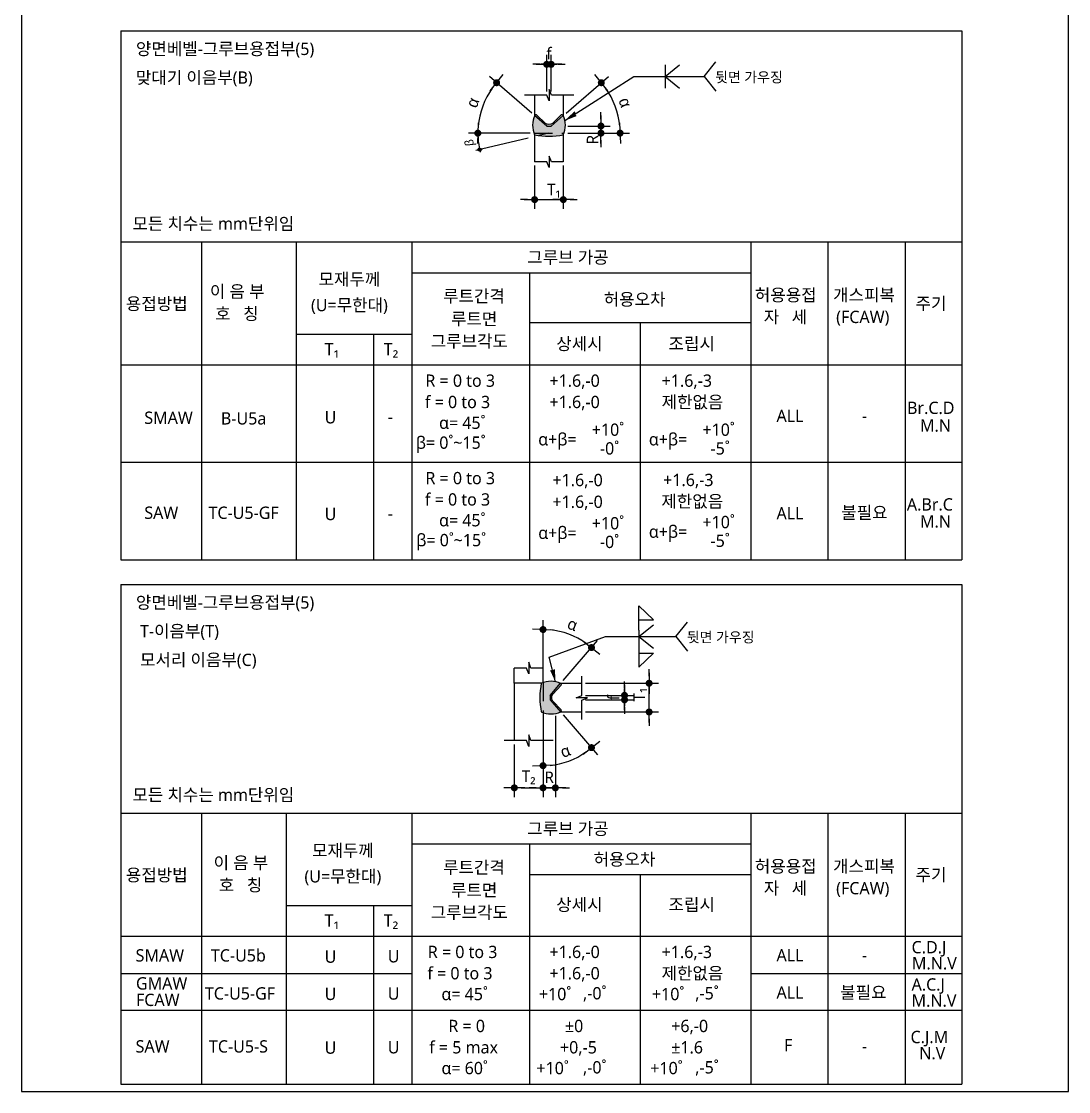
# Model space of a CAD drawing. Header units: millimetres. Extents: x 4573 to 501064, y -176100 to -4304.
# Drawn here: x 280077 to 302526, y -169460 to -146511 of the extents above; entities that cross this region are included whole.
import ezdxf

# ---------------------------------------------------------------- set-up
doc = ezdxf.new("R2010")
doc.units = ezdxf.units.MM
doc.header["$LTSCALE"] = 800
doc.linetypes.add('HIDDEN', pattern=[0.375, 0.25, -0.125])
doc.linetypes.add('HIDDENX2', pattern=[0.75, 0.5, -0.25])
doc.layers.get('Defpoints').update_dxf_attribs({"color": 147})
for name, color, linetype in [('4', 4, 'Continuous'), ('AA-XXXX-DIMS', 7, 'Continuous'), ('DIM', 7, 'Continuous'), ('HAT', 9, 'Continuous'), ('HID', 7, 'HIDDENX2'), ('T1', 4, 'Continuous'), ('TEX', 3, 'Continuous'), ('TEXT', 3, 'Continuous'), ('WAL', 7, 'Continuous')]:
    doc.layers.add(name, color=color, linetype=linetype)
doc.styles.add('XR-SHEET-맑은고딕', font='malgun.ttf')
doc.dimstyles.new('SKIT(내부)', dxfattribs={"dimscale": 100, "dimtxt": 2.5, "dimasz": 1.5, "dimexe": 2, "dimexo": 0.8, "dimgap": 1, "dimtad": 1, "dimdec": 0, "dimzin": 0, "dimdsep": 46, "dimtxsty": 'XR-SHEET-맑은고딕', "dimblk1": 'DOTK', "dimblk2": 'DOTK', "dimsah": 1, "dimcen": 1.8, "dimclrt": 3, "dimadec": 0, "dimazin": 0, "dimtfac": 1, "dimtdec": 0, "dimtix": 1, "dimtmove": 2, "dimatfit": 3, "dimldrblk": 'DOTK', "dimfxl": 2, "dimtolj": 1, "dimtzin": 0, "dimarcsym": 0})

# ---------------------------------------------------------------- blocks, each defined once
blk = doc.blocks.new('DOTK')
at = {"layer": 'AA-XXXX-DIMS'}
blk.add_line((-1.5, 0), (1.5, 0), dxfattribs=at)
at = {"layer": 'AA-XXXX-DIMS', "const_width": 0.5}
blk.add_lwpolyline([(-0.25, 0, 1), (0.25, 0, 1)], format="xyb", close=True, dxfattribs=at)
blk = doc.blocks.new('*D597')
at = {"layer": 'Defpoints', "color": 0, "transparency": 16777216}
for p in [(291433.894457089, -147430.8019696896), (291338.7376719207, -148093.1108507196), (291433.894457089, -148093.1108507196)]:
    blk.add_point(p, dxfattribs=at)
at = {"layer": 'DIM', "color": 0, "lineweight": -2, "transparency": 16777216}
for p, q in [((291338.7376719207, -148013.1108507196), (291338.7376719207, -147230.8019696896)), ((291433.894457089, -148013.1108507196), (291433.894457089, -147230.8019696896)), ((291188.7376719207, -147430.8019696896), (291038.7376719207, -147430.8019696896)), ((291338.7376719207, -147430.8019696896), (291433.894457089, -147430.8019696896)), ((291583.894457089, -147430.8019696896), (291733.894457089, -147430.8019696896))]:
    blk.add_line(p, q, dxfattribs=at)
at = {"layer": 'DIM', "color": 0, "lineweight": -2, "transparency": 16777216, "xscale": 150, "yscale": 150, "zscale": 150}
blk.add_blockref('DOTK', (291338.7376719207, -147430.8019696896), dxfattribs=at)
at = {"layer": 'DIM', "color": 0, "lineweight": -2, "transparency": 16777216, "xscale": 150, "yscale": 150, "zscale": 150, "rotation": 180}
blk.add_blockref('DOTK', (291433.894457089, -147430.8019696896), dxfattribs=at)
at = {"layer": 'DIM', "color": 3, "transparency": 16777216, "insert": (291386.3160645048, -147196.800610994), "char_height": 250, "attachment_point": 5, "style": 'XR-SHEET-맑은고딕'}
blk.add_mtext('\\A1;f', dxfattribs=at)
blk = doc.blocks.new('*D598')
at = {"layer": 'Defpoints', "color": 0, "transparency": 16777216}
for p in [(291078.6070108836, -149520.9803894431), (291694.0251181262, -149520.9803894431), (291694.0251181262, -150331.8548806985)]:
    blk.add_point(p, dxfattribs=at)
at = {"layer": 'DIM', "color": 0, "lineweight": -2, "transparency": 16777216}
for p, q in [((291078.6070108836, -149600.9803894431), (291078.6070108836, -150531.8548806985)), ((291694.0251181262, -149600.9803894431), (291694.0251181262, -150531.8548806985)), ((290928.6070108836, -150331.8548806985), (290778.6070108836, -150331.8548806985)), ((291078.6070108836, -150331.8548806985), (291694.0251181262, -150331.8548806985)), ((291844.0251181262, -150331.8548806985), (291994.0251181262, -150331.8548806985))]:
    blk.add_line(p, q, dxfattribs=at)
at = {"layer": 'DIM', "color": 0, "lineweight": -2, "transparency": 16777216, "xscale": 150, "yscale": 150, "zscale": 150}
blk.add_blockref('DOTK', (291078.6070108836, -150331.8548806985), dxfattribs=at)
at = {"layer": 'DIM', "color": 0, "lineweight": -2, "transparency": 16777216, "xscale": 150, "yscale": 150, "zscale": 150, "rotation": 180}
blk.add_blockref('DOTK', (291694.0251181262, -150331.8548806985), dxfattribs=at)
at = {"layer": 'DIM', "color": 3, "transparency": 16777216, "insert": (291492.2276660303, -150140.2271141789), "char_height": 250, "attachment_point": 5, "style": 'XR-SHEET-맑은고딕'}
blk.add_mtext('\\A1;T₁', dxfattribs=at)
blk = doc.blocks.new('*D599')
at = {"layer": 'Defpoints', "color": 0, "transparency": 16777216}
for p in [(291708.8842162441, -148755.4197317497), (291708.8842162441, -148906.9777137177), (292501.1785948289, -148755.4197317497)]:
    blk.add_point(p, dxfattribs=at)
at = {"layer": 'DIM', "color": 0, "lineweight": -2, "transparency": 16777216}
for p, q in [((292501.1785948289, -148605.4197317497), (292501.1785948289, -148455.4197317497)), ((291788.8842162441, -148755.4197317497), (292701.1785948289, -148755.4197317497)), ((291788.8842162441, -148906.9777137177), (292701.1785948289, -148906.9777137177)), ((292501.1785948289, -148906.9777137177), (292501.1785948289, -148755.4197317497)), ((292501.1785948289, -149056.9777137177), (292501.1785948289, -149206.9777137177))]:
    blk.add_line(p, q, dxfattribs=at)
at = {"layer": 'DIM', "color": 0, "lineweight": -2, "transparency": 16777216, "xscale": 150, "yscale": 150, "zscale": 150}
for p, rotation in [((292501.1785948289, -148755.4197317497), 270), ((292501.1785948289, -148906.9777137177), 90)]:
    blk.add_blockref('DOTK', p, dxfattribs=dict(at, rotation=rotation))
at = {"layer": 'DIM', "color": 3, "transparency": 16777216, "insert": (292320.823751575, -149046.1867547692), "char_height": 250, "attachment_point": 5, "rotation": 90, "style": 'XR-SHEET-맑은고딕'}
blk.add_mtext('\\A1;R', dxfattribs=at)
blk = doc.blocks.new('*D600')
at = {"layer": 'Defpoints', "color": 0, "transparency": 16777216}
for p in [(291694.0251181262, -148530.457518091), (292864.7004510715, -148517.9033793377), (291063.7795893583, -148906.9777137176), (291433.8944570891, -148755.4197317496), (291712.0157605849, -148906.9777137176)]:
    blk.add_point(p, dxfattribs=at)
at = {"layer": 'DIM', "color": 0, "lineweight": -2, "transparency": 16777216}
for p, q in [((291754.5359737149, -148478.1274468516), (292659.8574605336, -147695.2011861198)), ((291792.0157605849, -148906.9777137176), (293111.1560577112, -148906.9777137177))]:
    blk.add_line(p, q, dxfattribs=at)
blk.add_arc((291258.6433453865, -148906.9777137176), 1652.512712324682, 5.202574298293417, 35.65082923150388, dxfattribs=at)
at = {"layer": 'DIM', "color": 0, "lineweight": -2, "transparency": 16777216, "xscale": 150, "yscale": 150, "zscale": 150}
for p, rotation in [((292508.5803215617, -147826.0263642182), 128.2521163806515), ((292911.1560577112, -148906.9777137177), 272.6012871491458)]:
    blk.add_blockref('DOTK', p, dxfattribs=dict(at, rotation=rotation))
at = {"layer": 'DIM', "color": 3, "transparency": 16777216, "insert": (293020.7995890606, -148250.7027136115), "char_height": 250, "attachment_point": 5, "rotation": 290.42670176489963, "style": 'XR-SHEET-맑은고딕'}
blk.add_mtext('\\A1;{\\fSymbol|b0|i0|c2|p18;a}', dxfattribs=at)
blk = doc.blocks.new('*D601')
at = {"layer": 'Defpoints', "color": 0, "transparency": 16777216}
for p in [(290044.6865683138, -148150.7044400423), (291078.6070108837, -148530.457518091), (291060.616368425, -148906.9777137176), (291338.7376719207, -148755.4197317497), (291708.8525396516, -148906.9777137176)]:
    blk.add_point(p, dxfattribs=at)
at = {"layer": 'DIM', "color": 0, "lineweight": -2, "transparency": 16777216}
for p, q in [((291018.096155295, -148478.1274468516), (290112.7746684775, -147695.2011861208)), ((290980.616368425, -148906.9777137176), (289661.4760713003, -148906.9777137176))]:
    blk.add_line(p, q, dxfattribs=at)
blk.add_arc((291513.9887836233, -148906.9777137176), 1652.512712322986, 144.3491707685011, 174.797425701699, dxfattribs=at)
at = {"layer": 'DIM', "color": 0, "lineweight": -2, "transparency": 16777216, "xscale": 150, "yscale": 150, "zscale": 150}
for p, rotation in [((290264.0518074494, -147826.0263642193), 51.74788361935074), ((289861.4760713003, -148906.9777137176), 267.3987128508494)]:
    blk.add_blockref('DOTK', p, dxfattribs=dict(at, rotation=rotation))
at = {"layer": 'DIM', "color": 3, "transparency": 16777216, "insert": (289751.8325399508, -148250.7027136121), "char_height": 250, "attachment_point": 5, "rotation": 69.57329823510037, "style": 'XR-SHEET-맑은고딕'}
blk.add_mtext('\\A1;{\\fSymbol|b0|i0|c2|p18;a}', dxfattribs=at)
blk = doc.blocks.new('DDD')
at = {"layer": 'DIM', "color": 7}
for p, q in [((-0.999999999998181, 0), (0.999999999998181, 0)), ((0, -1), (0, 1))]:
    blk.add_line(p, q, dxfattribs=at)
for radius in [0.6, 0.3]:
    blk.add_circle((0, 0), radius, dxfattribs=at)
blk = doc.blocks.new('*D602')
at = {"layer": 'Defpoints', "color": 0, "transparency": 16777216}
for p in [(290643.8529969759, -161934.4596023899), (291259.2711042184, -161934.4596023899), (291259.2711042184, -162946.1335911174)]:
    blk.add_point(p, dxfattribs=at)
at = {"layer": 'DIM', "color": 0, "lineweight": -2, "transparency": 16777216}
for p, q in [((290643.8529969759, -162014.4596023899), (290643.8529969759, -163146.1335911174)), ((291259.2711042184, -162014.4596023899), (291259.2711042184, -163146.1335911174)), ((290793.8529969759, -162946.1335911174), (291109.2711042184, -162946.1335911174))]:
    blk.add_line(p, q, dxfattribs=at)
at = {"layer": 'DIM', "color": 0, "lineweight": -2, "transparency": 16777216, "xscale": 150, "yscale": 150, "zscale": 150, "rotation": 180}
blk.add_blockref('DOTK', (290643.8529969759, -162946.1335911174), dxfattribs=at)
at = {"layer": 'DIM', "color": 0, "lineweight": -2, "transparency": 16777216, "xscale": 150, "yscale": 150, "zscale": 150}
blk.add_blockref('DOTK', (291259.2711042184, -162946.1335911174), dxfattribs=at)
at = {"layer": 'DIM', "color": 3, "transparency": 16777216, "insert": (290951.5620505972, -162721.1335911174), "char_height": 250, "attachment_point": 5, "style": 'XR-SHEET-맑은고딕'}
blk.add_mtext('\\A1;T₂', dxfattribs=at)
blk = doc.blocks.new('*D603')
at = {"layer": 'Defpoints', "color": 0, "transparency": 16777216}
for p in [(291524.092232284, -161319.0414951474), (291259.2711042184, -161934.4596023899), (291524.092232284, -162946.1335911174)]:
    blk.add_point(p, dxfattribs=at)
at = {"layer": 'DIM', "color": 0, "lineweight": -2, "transparency": 16777216}
for p, q in [((291524.092232284, -161399.0414951474), (291524.092232284, -163146.1335911174)), ((291259.2711042184, -162014.4596023899), (291259.2711042184, -163146.1335911174)), ((291109.2711042184, -162946.1335911174), (290959.2711042184, -162946.1335911174)), ((291259.2711042184, -162946.1335911174), (291524.092232284, -162946.1335911174)), ((291674.092232284, -162946.1335911174), (291824.092232284, -162946.1335911174))]:
    blk.add_line(p, q, dxfattribs=at)
at = {"layer": 'DIM', "color": 0, "lineweight": -2, "transparency": 16777216, "xscale": 150, "yscale": 150, "zscale": 150}
blk.add_blockref('DOTK', (291259.2711042184, -162946.1335911174), dxfattribs=at)
at = {"layer": 'DIM', "color": 0, "lineweight": -2, "transparency": 16777216, "xscale": 150, "yscale": 150, "zscale": 150, "rotation": 180}
blk.add_blockref('DOTK', (291524.092232284, -162946.1335911174), dxfattribs=at)
at = {"layer": 'DIM', "color": 3, "transparency": 16777216, "insert": (291391.6816682512, -162721.1335911174), "char_height": 250, "attachment_point": 5, "style": 'XR-SHEET-맑은고딕'}
blk.add_mtext('\\A1;R', dxfattribs=at)
blk = doc.blocks.new('*D604')
at = {"layer": 'Defpoints', "color": 0, "transparency": 16777216}
for p in [(292090.588911526, -160963.7540489419), (292090.588911526, -161058.9108341104), (293006.1442233006, -161058.9108341104)]:
    blk.add_point(p, dxfattribs=at)
at = {"layer": 'DIM', "color": 0, "lineweight": -2, "transparency": 16777216}
for p, q in [((293006.1442233006, -160813.7540489419), (293006.1442233006, -160663.7540489419)), ((292170.588911526, -160963.7540489419), (293206.1442233006, -160963.7540489419)), ((292170.588911526, -161058.9108341104), (293206.1442233006, -161058.9108341104)), ((293006.1442233006, -160963.7540489419), (293006.1442233006, -161058.9108341104)), ((293006.1442233006, -161208.9108341104), (293006.1442233006, -161358.9108341104))]:
    blk.add_line(p, q, dxfattribs=at)
at = {"layer": 'DIM', "color": 0, "lineweight": -2, "transparency": 16777216, "xscale": 150, "yscale": 150, "zscale": 150}
for p, rotation in [((293006.1442233006, -160963.7540489419), 270), ((293006.1442233006, -161058.9108341104), 90)]:
    blk.add_blockref('DOTK', p, dxfattribs=dict(at, rotation=rotation))
at = {"layer": 'DIM', "color": 3, "transparency": 16777216, "insert": (292772.1428646048, -161011.3324415262), "char_height": 250, "attachment_point": 5, "rotation": 90, "style": 'XR-SHEET-맑은고딕'}
blk.add_mtext('\\A1;f', dxfattribs=at)
blk = doc.blocks.new('*D605')
at = {"layer": 'Defpoints', "color": 0, "transparency": 16777216}
for p in [(292090.588911526, -160703.6233879049), (293533.6454580798, -160703.6233879049), (292090.588911526, -161319.0414951475)]:
    blk.add_point(p, dxfattribs=at)
at = {"layer": 'DIM', "color": 0, "lineweight": -2, "transparency": 16777216}
for p, q in [((293533.6454580798, -160553.6233879049), (293533.6454580798, -160403.6233879049)), ((292170.588911526, -160703.6233879049), (293733.6454580798, -160703.6233879049)), ((293533.6454580798, -161319.0414951475), (293533.6454580798, -160703.6233879049)), ((292170.588911526, -161319.0414951475), (293733.6454580798, -161319.0414951475)), ((293533.6454580798, -161469.0414951475), (293533.6454580798, -161619.0414951475))]:
    blk.add_line(p, q, dxfattribs=at)
at = {"layer": 'DIM', "color": 0, "lineweight": -2, "transparency": 16777216, "xscale": 150, "yscale": 150, "zscale": 150}
for p, rotation in [((293533.6454580798, -160703.6233879049), 270), ((293533.6454580798, -161319.0414951475), 90)]:
    blk.add_blockref('DOTK', p, dxfattribs=dict(at, rotation=rotation))
at = {"layer": 'DIM', "color": 3, "transparency": 16777216, "insert": (293342.017691559, -160946.960201892), "char_height": 250, "attachment_point": 5, "rotation": 90, "style": 'XR-SHEET-맑은고딕'}
blk.add_mtext('\\A1;T₁', dxfattribs=at)
blk = doc.blocks.new('*D606')
at = {"layer": 'Defpoints', "color": 0, "transparency": 16777216}
for p in [(291259.2711042184, -160688.7959663794), (291410.8290861864, -161058.9108341103), (291635.7912998451, -161319.0414951474), (291259.2711042184, -161337.032137606), (291632.976565543, -162426.2757691588)]:
    blk.add_point(p, dxfattribs=at)
at = {"layer": 'DIM', "color": 0, "lineweight": -2, "transparency": 16777216}
for p, q in [((291259.2711042184, -161417.032137606), (291259.2711042184, -162670.8963271764)), ((291688.1213710845, -161379.5523507361), (292428.3488398336, -162235.4999235831))]:
    blk.add_line(p, q, dxfattribs=at)
blk.add_arc((291259.2711042184, -160883.6597224078), 1587.236604768631, 275.4166897933177, 305.4367137364966, dxfattribs=at)
at = {"layer": 'DIM', "color": 0, "lineweight": -2, "transparency": 16777216, "xscale": 150, "yscale": 150, "zscale": 150}
for p, rotation in [((292297.5236617351, -162084.2227846113), 38.14505863315514), ((291259.2711042184, -162470.8963271764), 182.7083448966593)]:
    blk.add_blockref('DOTK', p, dxfattribs=dict(at, rotation=rotation))
at = {"layer": 'DIM', "color": 3, "transparency": 16777216, "insert": (291733.9627542266, -162158.2486595856), "char_height": 250, "attachment_point": 5, "rotation": 20.426701764906568, "style": 'XR-SHEET-맑은고딕'}
blk.add_mtext('\\A1;α', dxfattribs=at)
blk = doc.blocks.new('*D607')
at = {"layer": 'Defpoints', "color": 0, "transparency": 16777216}
for p in [(291985.6707344511, -159727.7420325511), (291259.2711042184, -160685.6327454462), (291635.7912998451, -160703.6233879048), (291410.8290861864, -160963.7540489418), (291259.2711042184, -161333.8689166728)]:
    blk.add_point(p, dxfattribs=at)
at = {"layer": 'DIM', "color": 0, "lineweight": -2, "transparency": 16777216}
for p, q in [((291259.2711042184, -160605.6327454462), (291259.2711042184, -159351.7685558757)), ((291688.1213710845, -160643.1125323161), (292428.3488398338, -159787.1649594691))]:
    blk.add_line(p, q, dxfattribs=at)
blk.add_arc((291259.2711042184, -161139.0051606444), 1587.236604768681, 54.56328626350175, 84.58331020668268, dxfattribs=at)
at = {"layer": 'DIM', "color": 0, "lineweight": -2, "transparency": 16777216, "xscale": 150, "yscale": 150, "zscale": 150}
for p, rotation in [((291259.2711042184, -159551.7685558757), 177.2916551033411), ((292297.5236617352, -159938.4420984409), 321.8549413668434)]:
    blk.add_blockref('DOTK', p, dxfattribs=dict(at, rotation=rotation))
at = {"layer": 'DIM', "color": 3, "transparency": 16777216, "insert": (291892.4985856047, -159438.7335369958), "char_height": 250, "attachment_point": 5, "rotation": 339.5732982350906, "style": 'XR-SHEET-맑은고딕'}
blk.add_mtext('\\A1;α', dxfattribs=at)

msp = doc.modelspace()

# ---------------------------------------------------------------- hatches: boundary and pattern name
at = {"layer": 'HAT'}
h = msp.add_hatch(color=252, dxfattribs=at)
edge = h.paths.add_edge_path()
edge.add_arc((291548.5649848809, -148738.6137258344), 513.1893530930678, 155.4853478057235, 203.686196896202)
edge.add_arc((291386.3160645046, -147374.161893837), 1600.472745915799, 258.9152163942442, 281.084783605777)
edge.add_arc((291225.7014323618, -148738.8499068402), 511.5980473826186, 336.2644975152575, 384.7687430183494)
edge.add_arc((291665.7212201176, -148540.5705736313), 29.30562415444897, 33.22678598014469, 120.3677884458856)
edge.add_line((291650.90579755, -148515.2857390219), (291459.1607924451, -148700.1779883127))
edge.add_arc((291385.0836791538, -148573.7538155316), 146.5281207719831, 239.6322113487525, 300.3677886513491, ccw=False)
edge.add_line((291311.0065658628, -148700.1779883128), (291121.0453417473, -148516.3309276926))
edge.add_arc((291106.2299189978, -148541.6157621953), 29.30562415441708, 59.63221114177702, 147.0544857087317)
h = msp.add_hatch(color=252, dxfattribs=at)
edge = h.paths.add_edge_path()
edge.add_line((291650.9630789142, -161275.9221745713), (291466.0708296233, -161084.1771694662))
edge.add_arc((291592.4950024045, -161010.1000561751), 146.5281207719598, 149.6322113487017, 210.3677886512885, ccw=False)
edge.add_line((291466.0708296233, -160936.022942884), (291649.9178902435, -160746.0617187685))
edge.add_arc((291624.6330557409, -160731.2462960189), 29.30562415427681, 329.6322111416823, 417.0544857086415)
edge.add_arc((291427.6350921017, -161173.5813619019), 513.1893530928681, 65.48534780570974, 113.6861968961894)
edge.add_arc((292792.0869240993, -161011.3324415261), 1600.472745915826, 168.9152163942339, 191.0847836057662)
edge.add_arc((291427.3989110958, -160850.7178093832), 511.5980473824535, 246.2644975152671, 294.7687430183576)
edge.add_arc((291625.6782443048, -161290.7375971388), 29.30562415435244, 303.2267859800643, 390.367788445718)
at = {"layer": 'T1'}
h = msp.add_hatch(color=7, dxfattribs=at)
h.paths.add_polyline_path([(291727.2883835112, -148638.136985513), (291949.7661696844, -148495.6260723168), (291920.656831569, -148450.1826676286)])
h.paths.add_polyline_path([(291727.2883835112, -148638.136985513), (291978.8755077997, -148541.0694770051), (291949.7661696844, -148495.6260723168)])
h = msp.add_hatch(color=7, dxfattribs=at)
h.paths.add_polyline_path([(291526.2789970009, -160672.5834632209), (291462.2903076569, -160416.2415560802), (291409.9298036032, -160429.3119122508)])
h.paths.add_polyline_path([(291526.2789970009, -160672.583463221), (291514.6508117105, -160403.1711999097), (291462.2903076569, -160416.2415560803)])

# ---------------------------------------------------------------- linework, layer by layer
for points in [[(291081.6369874791, -148525.678154897, 0.2134726966715818), (291078.6070108836, -148944.7758339059, 0.0970358378978612), (291694.0251181262, -148944.7758339058, 0.2148572324388413), (291690.2356160334, -148524.5124292813, 0.399672887332111), (291650.90579755, -148515.2857390219), (291459.1607924451, -148700.1779883127, -0.2713921628091787), (291311.0065658628, -148700.1779883128), (291121.0453417473, -148516.3309276926, 0.4010969115462637)], [(291650.9630789142, -161275.9221745713), (291466.0708296233, -161084.1771694662, -0.2713921628091787), (291466.0708296233, -160936.022942884), (291649.9178902435, -160746.0617187685, 0.4010969115462639), (291640.5706630391, -160706.6533645004, 0.2134726966715818), (291221.4729840304, -160703.6233879048, 0.0970358378978612), (291221.4729840304, -161319.0414951474, 0.2148572324388413), (291641.7363886547, -161315.2519930546, 0.3996728873321108)]]:
    msp.add_lwpolyline(points, format="xyb", close=True)
at = {"layer": '4'}
for p, q in [((282209.6306138654, -146715.9229482575), (300236.7720579501, -146715.9229482575)), ((282209.6306138654, -146715.9229482575), (282209.6306138654, -158054.7005024871)), ((300236.7720579501, -146715.9229482575), (300236.7720579501, -158054.700502487)), ((282209.6306138654, -151240.227555285), (300236.7720579501, -151240.227555285)), ((283937.6889070494, -151240.227555285), (283937.6889070494, -158054.700502487)), ((285966.2304713117, -151240.227555285), (285966.2304713117, -158054.700502487)), ((288449.7405644961, -151240.227555285), (288449.7405644961, -158054.7005024871)), ((295714.0574633812, -151240.227555285), (295714.0574633812, -158054.7005024871)), ((297362.1125860786, -151240.227555285), (297362.1125860786, -158054.700502487)), ((299019.0011370783, -151240.227555285), (299019.0011370783, -158054.700502487)), ((288449.7405644961, -151898.8495136367), (295714.0574633812, -151898.8495136367)), ((290971.1216975399, -151898.8495136367), (290971.1216975399, -158054.7005024871)), ((290971.1216975399, -152969.7861801613), (295714.0574633812, -152969.7861801613)), ((293342.5895804606, -152969.7861801613), (293342.5895804606, -158054.700502487)), ((285966.2304713117, -153216.0934303403), (288449.7405644961, -153216.0934303403)), ((287623.5935047178, -153216.0934303403), (287623.5935047178, -158054.7005024871)), ((282209.6306138654, -153874.715388692), (300236.7720579501, -153874.715388692)), ((282209.6306138654, -155964.7079455896), (300236.7720579501, -155964.7079455896)), ((282209.6306138654, -158054.7005024871), (300236.7720579501, -158054.700502487)), ((282209.6306138654, -158587.4368348905), (300236.7720579501, -158587.4368348905)), ((282209.6306138654, -158587.4368348905), (282209.6306138654, -169301.6691275635)), ((300236.7720579501, -158587.4368348905), (300236.7720579501, -169301.6691275635)), ((282209.6306138654, -163490.8105930879), (300236.7720579501, -163490.8105930879)), ((283937.6889070494, -163490.8105930879), (283937.6889070494, -169301.6691275635)), ((285753.179340827, -163490.8105930879), (285753.179340827, -169301.6691275635)), ((288449.7405644961, -163490.8105930879), (288449.7405644961, -169301.6691275635)), ((295714.0574633812, -163490.8105930879), (295714.0574633811, -169301.6691275635)), ((297362.1125860785, -163490.8105930879), (297362.1125860785, -169301.6691275635)), ((299019.0011370783, -163490.8105930879), (299019.0011370783, -169301.6691275635)), ((288449.7405644961, -164149.4325514396), (295714.0574633812, -164149.4325514396)), ((290971.1216975399, -164149.4325514396), (290971.1216975399, -169301.6691275635)), ((290971.1216975399, -164808.0545097914), (295714.0574633812, -164808.0545097914)), ((293342.5895804606, -164808.0545097914), (293342.5895804606, -169301.6691275635)), ((285753.179340827, -165466.6764681431), (288449.7405644961, -165466.6764681431)), ((287623.5935047178, -165466.6764681431), (287623.5935047178, -169301.6691275635)), ((282209.6306138654, -166125.2984264949), (300236.7720579501, -166125.2984264949)), ((282209.6306138654, -166924.5229422051), (288449.7405644961, -166924.5229422051)), ((295714.0574633812, -166924.5229422051), (300236.7720579501, -166924.5229422051)), ((282209.6306138654, -167713.4837770291), (300236.7720579501, -167713.4837770291)), ((282209.6306138654, -169301.6691275635), (300236.7720579501, -169301.6691275635))]:
    msp.add_line(p, q, dxfattribs=at)
at = {"layer": 'DIM'}
for p, q in [((290884.7826234985, -148906.9777137176), (289773.0429988677, -148906.9777137176)), ((290938.8420085072, -149013.5280368035), (289816.9189207, -149280.667067454))]:
    msp.add_line(p, q, dxfattribs=at)
for points in [[(291919.0894002568, -148093.1108507196), (291441.041406238, -148093.1108507196), (291391.5881654775, -147969.4777488182), (291391.5881654775, -148216.7439526211), (291342.1349247169, -148093.1108507196), (290864.0869306981, -148093.1108507196)], [(291694.0251181262, -149520.9803894431), (291441.041406238, -149520.9803894431), (291391.5881654775, -149397.3472875417), (291391.5881654775, -149644.6134913445), (291342.1349247169, -149520.9803894431), (291078.6070108836, -149520.9803894431)], [(292090.5889115259, -161483.9540209943), (292090.5889115259, -161066.0577832593), (292214.2220134273, -161016.6045424987), (291966.9558096245, -161016.6045424987), (292090.5889115259, -160967.1513017382), (292090.5889115259, -160549.2550640031)], [(291479.0632853765, -161934.4596023899), (291001.0152913578, -161934.4596023899), (290951.5620505972, -161810.8265004884), (290951.5620505972, -162058.0927042913), (290902.1088098366, -161934.4596023899), (290424.0608158179, -161934.4596023899)]]:
    msp.add_lwpolyline(points, dxfattribs=at)
msp.add_arc((291386.3290986276, -148906.9777137176), 1525.36922729668, 181.9814940593156, 191.411703784884, dxfattribs=at)
at = {"layer": 'HID'}
for p, q in [((291338.7376719207, -148755.4197317497), (291078.6070108836, -148530.457518091)), ((291433.8944570891, -148755.4197317497), (291694.0251181262, -148530.457518091)), ((291063.7795893581, -148906.9777137176), (291712.0157605849, -148906.9777137176)), ((291386.3290986276, -148906.9777137176), (291166.1107636141, -148959.4134940187)), ((291338.7376719207, -148755.4197317497), (291433.894457089, -148755.4197317497)), ((290643.8529969759, -160703.6233879048), (290643.8529969759, -160377.0030085545)), ((291259.2711042184, -160703.6233879048), (291259.2711042184, -160377.0030085545)), ((291259.2711042184, -160688.7959663794), (291259.2711042184, -161337.032137606)), ((291410.8290861864, -160963.7540489418), (291635.7912998451, -160703.6233879048)), ((291410.8290861864, -160963.7540489418), (291410.8290861864, -161058.9108341104)), ((291410.8290861864, -161058.9108341104), (291635.7912998451, -161319.0414951474))]:
    msp.add_line(p, q, dxfattribs=at)
msp.add_lwpolyline([(291259.2711042184, -160377.0030085545), (291001.0152913578, -160377.0030085545), (290951.5620505972, -160253.3699066531), (290951.5620505972, -160500.6361104559), (290902.1088098366, -160377.0030085545), (290643.8529969759, -160377.0030085545)], dxfattribs=at)
at = {"layer": 'T1', "color": 7}
for p, q in [((293873.9224078491, -147443.9825410036), (293873.9224078491, -147942.4141528328)), ((293873.9224078491, -147693.1983469181), (294186.5377706428, -147443.9825410036)), ((294712.5998926928, -147693.1983469181), (294961.8156986072, -147380.5829841244)), ((291727.2883835112, -148638.136985513), (293202.4586120157, -147693.1983469181)), ((293202.4586120157, -147693.1983469181), (293873.9224078491, -147693.1983469181)), ((293873.9224078491, -147693.1983469181), (294186.5377706428, -147942.4141528328)), ((293873.9224078491, -147693.1983469181), (294712.5998926928, -147693.1983469181)), ((294712.5998926928, -147693.1983469181), (294961.8156986072, -148005.8137097119)), ((291920.656831569, -148450.1826676286), (291949.7661696844, -148495.6260723168)), ((293311.8538397779, -159044.5164791998), (293630.1282673534, -159344.709300507)), ((293311.8538397779, -159564.3357806387), (293311.8538397779, -159044.5164791998)), ((293311.8538397779, -159344.709300507), (293630.1282673534, -159344.709300507)), ((293311.8538397779, -159702.9171928472), (293624.4692025717, -159453.7013869327)), ((294107.5702070852, -159702.9171928472), (294356.7860129998, -159390.3018300535)), ((291392.4419317003, -160145.1954642467), (292597.4289264084, -159702.9171928472)), ((292597.4289264084, -159702.9171928472), (293084.0083792118, -159702.9171928472)), ((293084.0083792118, -159702.9171928472), (294107.5702070852, -159702.9171928472)), ((293311.8538397779, -159564.3357806387), (293311.8538397779, -159841.4986050556)), ((293311.8538397779, -159702.9171928472), (293624.4692025717, -159952.1329987617)), ((294107.5702070852, -159702.9171928472), (294356.7860129998, -160015.5325556409)), ((293311.8538397779, -159841.4986050556), (293311.8538397779, -160361.3179064945)), ((291526.2789970008, -160672.5834632208), (291392.4419317003, -160145.1954642467)), ((293311.8538397779, -160061.1250851874), (293630.1282673534, -160061.1250851874)), ((293311.8538397779, -160361.3179064945), (293630.1282673534, -160061.1250851874))]:
    msp.add_line(p, q, dxfattribs=at)
at = {"layer": 'TEX'}
msp.add_lwpolyline([(302525.9081276408, -169460.2689256234), (302525.9031418303, -124681.4674883278), (280076.7130647621, -124681.4674883278), (280076.6995427817, -169460.2689256234)], close=True, dxfattribs=at)
at = {"layer": 'WAL'}
for p, q in [((291078.6070108836, -148093.1108507196), (291078.6070108836, -148531.0603443939)), ((291694.0251181262, -148093.1108507196), (291694.0251181262, -148531.1988893393)), ((291078.6070108836, -148944.7758339058), (291078.6070108836, -149520.9803894431)), ((291694.0251181262, -148944.7758339058), (291694.0251181262, -149520.9803894431)), ((290643.8529969759, -160703.6233879048), (290643.8529969759, -161934.4596023899)), ((291221.4729840303, -160703.6233879048), (290643.8529969759, -160703.6233879048)), ((291259.2711042184, -161333.9005932654), (291259.2711042184, -161934.4596023899))]:
    msp.add_line(p, q, dxfattribs=at)
at = {"layer": 'WAL', "linetype": 'HIDDEN', "ltscale": 100}
for p, q in [((291633.797200173, -160703.6233879048), (292090.5889115259, -160703.6233879048)), ((291633.3248381614, -161319.0414951474), (292090.5889115259, -161319.0414951474))]:
    msp.add_line(p, q, dxfattribs=at)

# ---------------------------------------------------------------- block references
at = {"layer": 'DIM'}
for p, xscale, yscale, zscale, rotation in [((289860.9598713308, -148906.9777137176), 52.75012347790879, 52.75012347790879, 52.75012347790879, 90.9907470311069), ((289902.4447517822, -149260.3026700553), 52.75012347789811, 52.75012347789811, 52.75012347789811, 282.4024508183581)]:
    msp.add_blockref('DDD', p, dxfattribs=dict(at, xscale=xscale, yscale=yscale, zscale=zscale, rotation=rotation))

# ---------------------------------------------------------------- texts
at = {"layer": 'DIM', "color": 4, "insert": (289703.0835632957, -149109.5727122528), "char_height": 184.625432172759, "attachment_point": 5, "rotation": 96.69659892477536, "style": 'XR-SHEET-맑은고딕'}
msp.add_mtext('\\A1;{\\fSymbol|b0|i0|c2|p18;b}', dxfattribs=at)
at = {"layer": 'T1', "color": 0, "style": 'XR-SHEET-맑은고딕'}
for p in [(294946.9666798415, -147816.2395544813), (294341.936994234, -159825.9584004104)]:
    msp.add_text('뒷면 가우징', height=219.7921811580464, dxfattribs=at).set_placement(p)
at = {"layer": 'TEXT', "style": 'XR-SHEET-맑은고딕'}
for s, p in [('양면베벨-그루브용접부(5)', (282531.4117742875, -147231.4331659363)), ('맞대기 이음부(B)', (282531.4117742875, -147846.8512731788)), ('모든 치수는 mm단위임', (282456.9867709256, -150979.7248198384)), ('그루브 가공', (290920.8430860888, -151702.9303412022)), ('모재두께', (286447.2610793273, -152171.2747598769)), ('이 음 부', (284117.603948252, -152434.0519469824)), ('루트간격', (289116.8740360298, -152533.465757647)), ('허용오차', (292560.9749658905, -152602.6323231538)), ('허용용접', (295800.2465202553, -152509.7990697732)), ('개스피복', (297477.8265266183, -152509.7990697732)), ('용접방법', (282316.3592014883, -152696.7218156527)), ('호   칭', (284230.5811991728, -152910.7996710886)), ('(U=무한대)', (286285.3652103747, -152724.9962222824)), ('주기', (299245.0070759584, -152692.2708168681)), ('루트면', (289286.5664907851, -153022.2996629128)), ('자   세', (295991.0043153949, -152979.4408718049)), ('(FCAW)', (297543.1376634587, -152979.4408718049)), ('그루브각도', (288851.3694670603, -153499.4947403198)), ('상세시', (291543.1768698875, -153556.1173923264)), ('조립시', (293949.0879429916, -153556.1173923264)), ('T₁', (286577.8145809306, -153673.4677544503)), ('T₂', (287844.1508370077, -153673.4677544503)), ('R = 0 to 3', (288738.1944467355, -154345.8708593802)), ('+1.6,-0', (291395.0862275297, -154345.8708593802)), ('+1.6,-3', (293800.9973006338, -154345.8708593802)), ('f = 0 to 3', (288728.7556375038, -154803.3972217053)), ('+1.6,-0', (291395.0862275297, -154803.3972217053)), ('제한없음', (293800.9973006338, -154803.3972217053)), ('Br.C.D', (299062.709438873, -154928.987119944)), ('SMAW', (282711.8670231726, -155141.466577419)), ('B-U5a', (284352.8114662261, -155154.7600490868)), ('U', (286577.4776182199, -155131.616423245)), ('ALL', (296264.1089111322, -155101.0502046414)), ('-', (287929.9559631337, -155123.8866069872)), ('α= 45˚', (289030.7951493086, -155249.0944889551)), ('+10˚', (292303.7501635961, -155397.7281216338)), ('+10˚', (294675.2180465165, -155397.7281216338)), ('-', (298094.6852042, -155101.0502046414)), ('M.N', (299340.0997114677, -155308.346668717)), ('α+β=', (291156.5065364848, -155602.9837173107)), ('α+β=', (293527.9744194053, -155602.9837173107)), ('β= 0˚~15˚', (288532.0555884708, -155675.3804027443)), ('-0˚', (292477.9558023802, -155798.8919669201)), ('-5˚', (294849.4236853007, -155798.8919669201)), ('R = 0 to 3', (288738.1944467355, -156435.8634162778)), ('+1.6,-0', (291459.2676871025, -156477.3304837584)), ('+1.6,-3', (293833.853319145, -156475.174904847)), ('f = 0 to 3', (288728.7556375038, -156893.3897786027)), ('+1.6,-0', (291459.2676871025, -156943.8771246847)), ('제한없음', (293796.8495161926, -156932.701267172)), ('A.Br.C', (299058.7880976597, -156999.8205545939)), ('SAW', (282711.8670231726, -157177.9638607488)), ('TC-U5-GF', (284087.3139323698, -157178.9166431489)), ('U', (286577.4776182199, -157205.1361663018)), ('ALL', (296264.1089111322, -157191.042761539)), ('불필요', (297652.4844851732, -157174.8019663739)), ('-', (287929.9559631337, -157197.4063500441)), ('α= 45˚', (289030.7951493086, -157339.0870458526)), ('+10˚', (292303.7501635961, -157403.4032497942)), ('+10˚', (294675.2180465165, -157378.1714147892)), ('M.N', (299340.0997114677, -157364.5942256415)), ('α+β=', (291156.5065364848, -157608.6588454711)), ('α+β=', (293527.9744194053, -157583.4270104662)), ('β= 0˚~15˚', (288541.054369106, -157765.3729596418)), ('-0˚', (292477.9558023802, -157804.5670950805)), ('-5˚', (294849.4236853007, -157779.3352600754)), ('양면베벨-그루브용접부(5)', (282531.4117742875, -159102.9470525693)), ('T-이음부(T)', (282619.6611694684, -159718.3651598118)), ('모서리 이음부(C)', (282619.6611694684, -160333.7832670543)), ('모든 치수는 mm단위임', (282456.9867709256, -163228.5925506747)), ('그루브 가공', (290920.8430860888, -163953.513379005)), ('모재두께', (286306.4684920026, -164421.8577976798)), ('허용오차', (292342.5905118486, -164610.6773174054)), ('이 음 부', (284196.7392025008, -164684.6349847852)), ('루트간격', (289116.8740360297, -164784.0487954498)), ('허용용접', (295800.2465202553, -164760.3821075761)), ('개스피복', (297477.8265266183, -164760.382107576)), ('용접방법', (282316.3592014883, -164947.3048534555)), ('(U=무한대)', (286144.57262305, -164975.5792600851)), ('주기', (299245.0070759584, -164942.8538546709)), ('호   칭', (284309.7164534214, -165161.3827088916)), ('루트면', (289286.5664907851, -165272.8827007157)), ('자   세', (295991.0043153949, -165230.0239096077)), ('(FCAW)', (297543.1376634587, -165230.0239096077)), ('그루브각도', (288851.3694670603, -165750.0777781227)), ('상세시', (291543.1768698875, -165582.5634243426)), ('조립시', (293949.0879429916, -165582.5634243426)), ('T₁', (286577.8145809305, -165924.0507922531)), ('T₂', (287844.1508370077, -165924.0507922531)), ('R = 0 to 3', (288788.8742288459, -166596.4538971831)), ('+1.6,-0', (291395.0862275297, -166596.4538971831)), ('+1.6,-3', (293800.9973006338, -166596.4538971831)), ('C.D.J', (299160.1670287354, -166495.2279388074)), ('SMAW', (282525.217255212, -166670.6849365554)), ('TC-U5b', (284138.6566195793, -166671.6377189553)), ('U', (286577.4776182199, -166697.8572421083)), ('U', (287929.9559631337, -166690.1274258505)), ('ALL', (296264.1089111321, -166667.2910235049)), ('-', (298094.6852042, -166667.2910235049)), ('M.N.V', (299166.8575322647, -166840.8424876073)), ('f = 0 to 3', (288779.4354196141, -167053.9802595081)), ('+1.6,-0', (291395.0862275297, -167053.9802595081)), ('제한없음', (293800.9973006338, -167053.9802595081)), ('GMAW', (282532.6763165961, -167271.4098014385)), ('A.C.J', (299160.1670287354, -167294.4524545177)), ('TC-U5-GF', (284009.9719744161, -167486.3699512186)), ('U', (286577.4776182199, -167497.0817578185)), ('U', (287929.9559631337, -167489.3519415607)), ('α= 45˚', (289081.4749314189, -167499.6775267579)), ('+10˚', (291170.1167116516, -167499.6775267579)), (',-0˚', (292114.5868238674, -167483.2516514687)), ('+10˚', (293594.0253460259, -167499.6775267579)), (',-5˚', (294520.4978969716, -167483.2516514687)), ('ALL', (296264.1089111321, -167466.5155392151)), ('불필요', (297629.5544267853, -167466.5155392151)), ('FCAW', (282532.6763165961, -167625.141380262)), ('M.N.V', (299159.3253154212, -167640.0670033175)), ('R = 0 ', (289229.7886907479, -168184.6392477173)), ('%%P0', (291729.1123350312, -168184.6392477173)), ('+6,-0', (294006.5368390689, -168184.6392477173)), ('C.J.M', (299137.5703782054, -168421.3454099417)), ('SAW', (282525.217255212, -168621.9853174248)), ('TC-U5-S', (284097.2133245616, -168622.9380998248)), ('U', (286577.4776182199, -168649.1576229777)), ('U', (287929.9559631337, -168641.4278067199)), ('f = 5 max', (288819.5185525141, -168642.1656100424)), ('+0,-5', (291622.2239806305, -168642.1656100424)), ('%%P1.6', (294006.5365411174, -168642.1656100424)), ('F', (296425.1836402074, -168593.4084946391)), ('-', (298094.6852042, -168618.8234230498)), ('N.V', (299324.0818326109, -168766.9599587416)), ('α= 60˚', (289081.4749314189, -169087.8628772922)), ('+10˚', (291116.1240278408, -169087.8628772922)), (',-0˚', (292114.5868238674, -169071.437002003)), ('+10˚', (293558.0302234855, -169087.8628772922)), (',-5˚', (294520.4978969716, -169071.437002003))]:
    msp.add_text(s, height=263.7506173896556, dxfattribs=at).set_placement(p)

# ---------------------------------------------------------------- dimensions: what is measured, and where the dimension line sits
at = {"layer": 'DIM'}
for base, p1, p2, text, picture, middle in [((291433.894457089, -147430.8019696896, 2.999969667817542e-08), (291338.7376719207, -148093.1108507196, 2.999969667817542e-08), (291433.894457089, -148093.1108507196, 2.999969667817542e-08), 'f', '*D597', (291386.3160645048, -147196.800610994, 2.999969667817542e-08)), ((291524.092232284, -162946.1335911174, 2.999969667817542e-08), (291259.2711042184, -161934.4596023899, 2.999969667817542e-08), (291524.092232284, -161319.0414951474, 2.999969667817542e-08), 'R', '*D603', (291391.6816682512, -162721.1335911174, 2.999969667817542e-08)), ((291259.2711042184, -162946.1335911174, 2.999969667817542e-08), (290643.8529969759, -161934.4596023899, 2.999969667817542e-08), (291259.2711042184, -161934.4596023899, 2.999969667817542e-08), 'T₂', '*D602', (290951.5620505972, -162721.1335911174, 2.999969667817542e-08))]:
    dim = msp.add_linear_dim(base=base, p1=p1, p2=p2, text=text, dimstyle='SKIT(내부)', dxfattribs=at)
    dim.commit()
    dim.dimension.update_dxf_attribs({"geometry": picture, "text_midpoint": middle})
for base, line1, line2, text, picture, middle in [((290044.6865683138, -148150.7044400423), ((291708.8525396516, -148906.9777137176, 2.999969667817542e-08), (291060.616368425, -148906.9777137176, 2.999969667817542e-08)), ((291338.7376719207, -148755.4197317497, 2.999969667817542e-08), (291078.6070108836, -148530.457518091, 2.999969667817542e-08)), '{\\fSymbol|b0|i0|c2|p18;a}', '*D601', (289751.8325399508, -148250.7027136121, 2.999969667817542e-08)), ((292864.7004510715, -148517.9033793377), ((291063.7795893583, -148906.9777137176, 2.999969667817542e-08), (291712.0157605849, -148906.9777137176, 2.999969667817542e-08)), ((291433.8944570891, -148755.4197317497, 2.999969667817542e-08), (291694.0251181262, -148530.457518091, 2.999969667817542e-08)), '{\\fSymbol|b0|i0|c2|p18;a}', '*D600', (293020.7995890606, -148250.7027136115, 2.999969667817542e-08)), ((291985.6707344511, -159727.7420325511), ((291410.8290861864, -160963.7540489418, 2.999969667817542e-08), (291635.7912998451, -160703.6233879048, 2.999969667817542e-08)), ((291259.2711042184, -161333.8689166728, 2.999969667817542e-08), (291259.2711042184, -160685.6327454462, 2.999969667817542e-08)), 'α', '*D607', (291892.4985856047, -159438.7335369958, 2.999969667817542e-08)), ((291632.976565543, -162426.2757691588), ((291410.8290861864, -161058.9108341104, 2.999969667817542e-08), (291635.7912998451, -161319.0414951474, 2.999969667817542e-08)), ((291259.2711042184, -160688.7959663794, 2.999969667817542e-08), (291259.2711042184, -161337.032137606, 2.999969667817542e-08)), 'α', '*D606', (291733.9627542266, -162158.2486595856, 2.999969667817542e-08))]:
    dim = msp.add_angular_dim_2l(base=base, line1=line1, line2=line2, text=text, dimstyle='SKIT(내부)', dxfattribs=at)
    dim.commit()
    dim.dimension.update_dxf_attribs({"geometry": picture, "text_midpoint": middle})
for base, p1, p2, text, picture, middle in [((292501.1785948289, -148755.4197317497, 2.999969667817542e-08), (291708.884216244, -148906.9777137176, 2.999969667817542e-08), (291708.884216244, -148755.4197317497, 2.999969667817542e-08), 'R', '*D599', (292320.823751575, -149046.1867547692, 2.999969667817542e-08)), ((293533.6454580798, -160703.6233879049, 2.999969667817542e-08), (292090.5889115259, -161319.0414951474, 2.999969667817542e-08), (292090.5889115259, -160703.6233879048, 2.999969667817542e-08), 'T₁', '*D605', (293342.017691559, -160946.960201892, 2.999969667817542e-08))]:
    dim = msp.add_linear_dim(base=base, p1=p1, p2=p2, angle=90, text=text, dimstyle='SKIT(내부)', dxfattribs=at)
    dim.commit()
    dim.dimension.update_dxf_attribs({"geometry": picture, "text_midpoint": middle, "dimtype": 160})
dim = msp.add_linear_dim(base=(291694.0251181262, -150331.8548806985, 2.999969667817542e-08), p1=(291078.6070108836, -149520.9803894431, 2.999969667817542e-08), p2=(291694.0251181262, -149520.9803894431, 2.999969667817542e-08), text='T₁', dimstyle='SKIT(내부)', dxfattribs=at)
dim.commit()
dim.dimension.update_dxf_attribs({"geometry": '*D598', "text_midpoint": (291492.2276660303, -150140.2271141789, 2.999969667817542e-08), "dimtype": 160})
dim = msp.add_linear_dim(base=(293006.1442233006, -161058.9108341104, 2.999969667817542e-08), p1=(292090.5889115259, -160963.7540489418, 2.999969667817542e-08), p2=(292090.5889115259, -161058.9108341104, 2.999969667817542e-08), angle=90, text='f', dimstyle='SKIT(내부)', dxfattribs=at)
dim.commit()
dim.dimension.update_dxf_attribs({"geometry": '*D604', "text_midpoint": (292772.1428646048, -161011.3324415262, 2.999969667817542e-08)})

doc.saveas('drawing.dxf')
